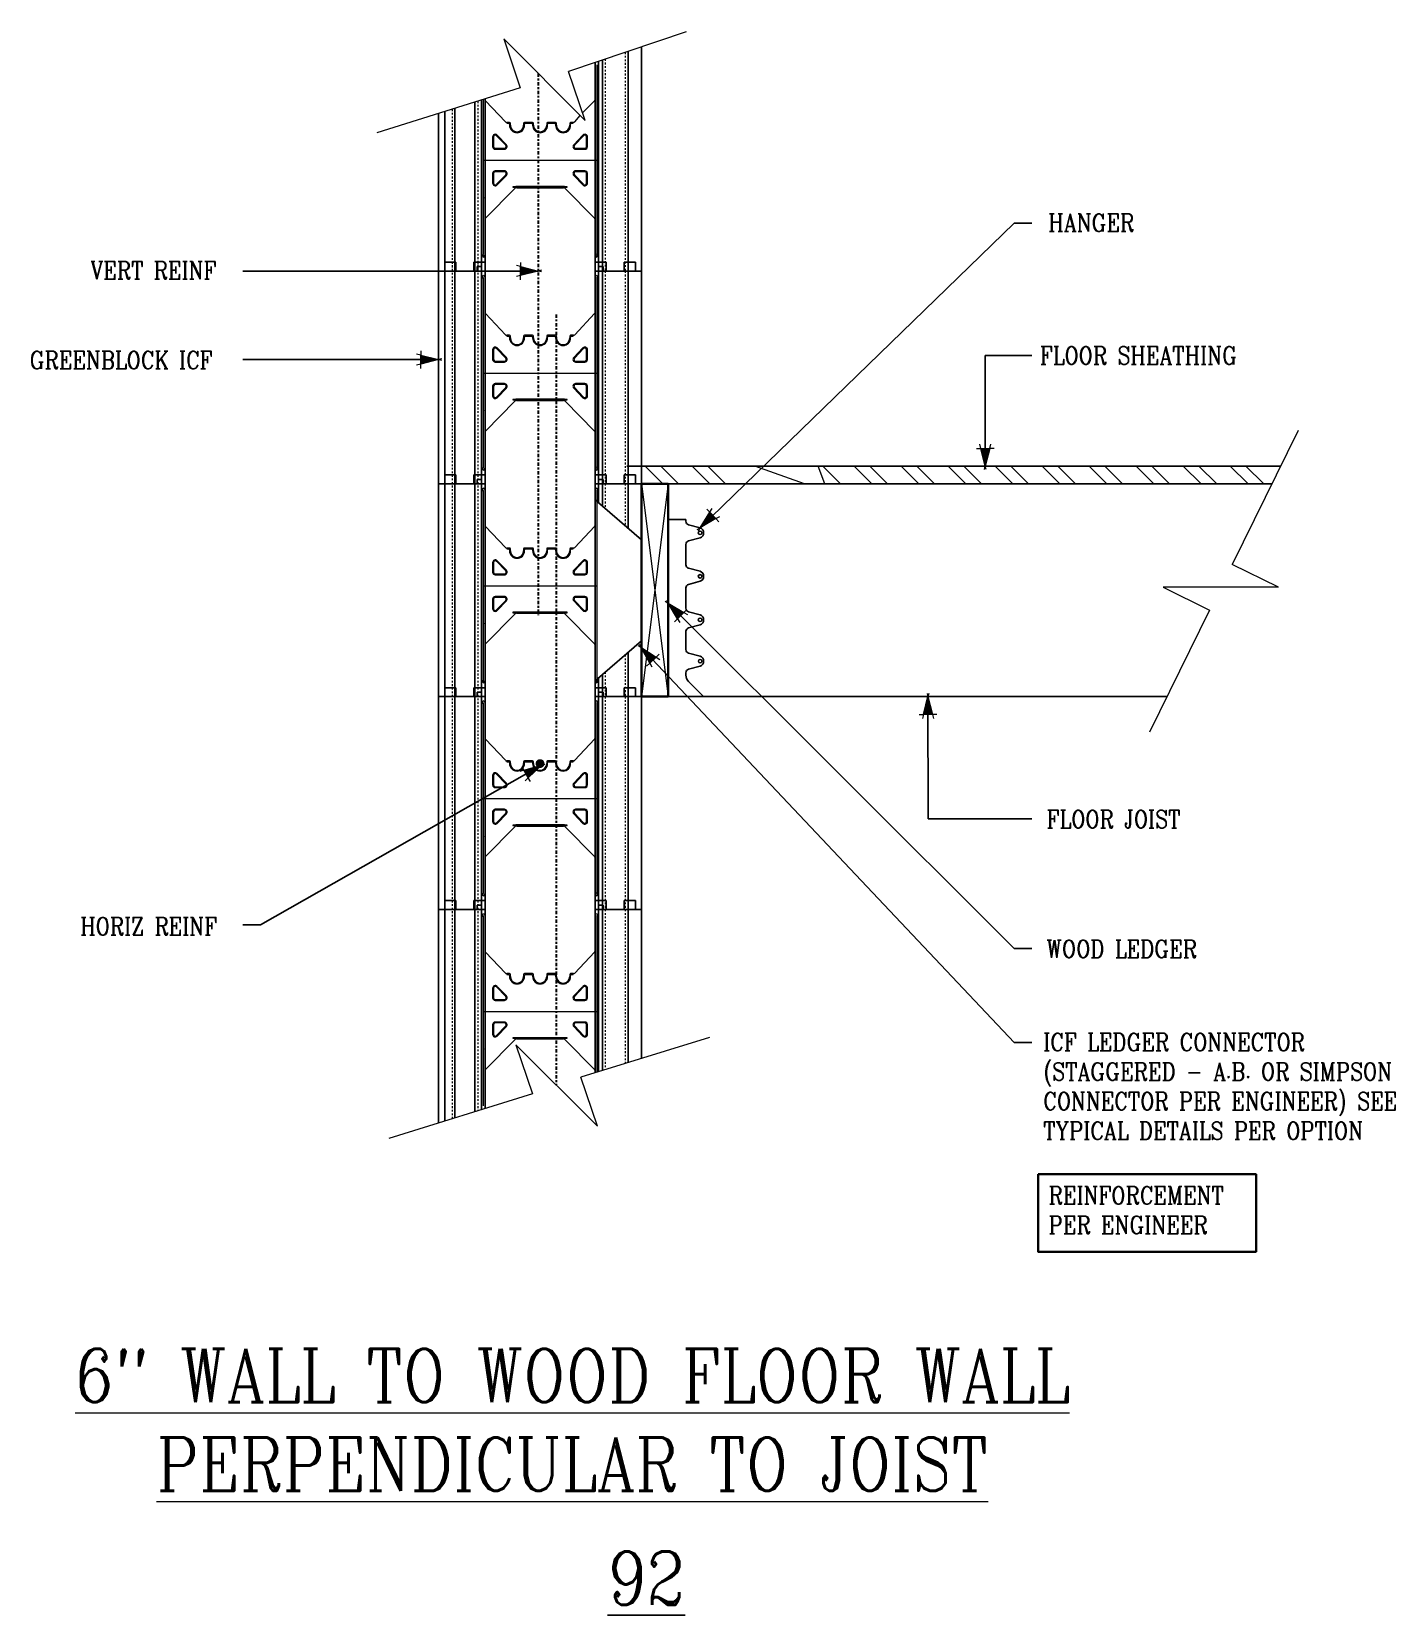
# Model space of a CAD drawing. Header units: inches. Extents: x -12.5 to 64.4, y 26.9 to 116.2.
import ezdxf

# ---------------------------------------------------------------- set-up
doc = ezdxf.new("R2010")
doc.units = ezdxf.units.IN
doc.header["$MEASUREMENT"] = 0
for name, pattern in [('CENTER', [2, 1.25, -0.25, 0.25, -0.25]), ('DASHED2', [0.375, 0.25, -0.125]), ('HIDDEN', [0.375, 0.25, -0.125])]:
    doc.linetypes.add(name, pattern=pattern)
doc.layers.get('Defpoints').update_dxf_attribs({"color": 252})
for name, color, linetype, lineweight in [('A2 Hatch', 8, 'Continuous', 9), ('A4 medium', 7, 'Continuous', 35), ('DETAILS', 7, 'Continuous', 13), ('DIM', 3, 'Continuous', 13), ('REBAR', 2, 'CENTER', 30)]:
    doc.layers.add(name, color=color, linetype=linetype, lineweight=lineweight)
doc.styles.add('ARCTEXT', font='arctext.shx', dxfattribs={"width": 0.85})
doc.styles.add('RomanC', font='romanc.shx', dxfattribs={"width": 0.85, "height": 5})
doc.dimstyles.new('ARCTEXT1-4', dxfattribs={"dimtxt": 4, "dimasz": 2, "dimexe": 2, "dimexo": 2, "dimgap": 2, "dimtad": 1, "dimdec": 4, "dimzin": 3, "dimdsep": 46, "dimlunit": 4, "dimtxsty": 'ARCTEXT', "dimblk": 'ARCHTICK', "dimcen": 2, "dimaunit": 1, "dimadec": 0, "dimazin": 0, "dimtfac": 1, "dimtdec": 4, "dimtmove": 2, "dimatfit": 3, "dimldrblk": 'arrow', "dimfxl": 0, "dimtolj": 1, "dimtzin": 0, "dimarcsym": 0})

# ---------------------------------------------------------------- blocks, each defined once
blk = doc.blocks.new('_ArchTick')
at = {"color": 0, "linetype": 'ByBlock', "const_width": 0.15}
blk.add_lwpolyline([(-0.5, -0.5), (0.5, 0.5)], dxfattribs=at)
blk = doc.blocks.new('arrow')
at = {"layer": 'DIM'}
blk.add_hatch(color=253, dxfattribs=at).paths.add_polyline_path([(-2, 0.5), (-2, -0.5), (0, 0)])
at = {"layer": 'DIM', "lineweight": 9}
for points in [[(-2, 0.98), (-2, 0.5), (-2.47, 0.62)], [(0.37, 0.09), (0, 0)], [(0.37, -0.09), (0, 0)], [(-2, -0.98), (-2, -0.5), (-2.47, -0.62)]]:
    blk.add_lwpolyline(points, dxfattribs=at)
at = {"layer": 'DIM', "lineweight": 15}
blk.add_lwpolyline([(0, 0), (-2, -0.5), (-2, 0.5), (0, 0)], dxfattribs=at)

msp = doc.modelspace()

# ---------------------------------------------------------------- linework, layer by layer
at = {"color": 1}
for p, q in [((21.925, 115.397), (21.925, 102.751)), ((19.3, 114.507), (19.3, 102.751)), ((19.5, 114.575), (19.5, 102.751)), ((19.715, 114.648), (19.715, 102.751)), ((21.16, 115.138), (21.16, 102.751)), ((10.475, 111.635), (10.475, 102.751)), ((10.825, 111.744), (10.825, 102.751)), ((11.4, 111.924), (11.4, 102.751)), ((12.525, 112.276), (12.525, 102.751)), ((12.9, 112.394), (12.9, 102.751)), ((13.1, 112.404), (13.1, 102.751)), ((10.475, 102.751), (13.1, 102.751)), ((10.475, 102.751), (12.65, 102.751)), ((10.475, 102.751), (10.475, 90.751)), ((10.475, 102.751), (12.65, 102.751)), ((10.475, 102.751), (13.1, 102.751)), ((10.825, 103.251), (11.45, 103.251)), ((10.825, 103.251), (10.825, 90.751)), ((11.4, 103.251), (11.4, 90.751)), ((12.525, 102.751), (11.4, 102.751)), ((12.525, 102.751), (11.4, 102.751)), ((11.45, 103.251), (11.45, 102.751)), ((12.475, 103.251), (12.475, 102.751)), ((12.475, 103.251), (13.1, 103.251)), ((12.525, 103.251), (12.525, 90.751)), ((12.65, 103.001), (12.65, 102.751)), ((12.65, 103.001), (12.9, 103.001)), ((12.9, 103.001), (12.9, 90.751)), ((12.9, 102.751), (13.1, 102.751)), ((12.9, 102.751), (13.1, 102.751)), ((13.1, 103.251), (13.1, 90.751)), ((13.1, 103.251), (13.1, 102.751)), ((19.3, 103.251), (19.3, 90.751)), ((19.3, 103.251), (19.925, 103.251)), ((19.3, 103.251), (19.3, 102.751)), ((19.3, 102.751), (19.5, 102.751)), ((19.3, 102.751), (21.925, 102.751)), ((19.5, 103.001), (19.5, 90.751)), ((19.5, 103.001), (19.75, 103.001)), ((19.715, 102.751), (21.925, 102.751)), ((19.715, 102.751), (19.715, 90.751)), ((19.75, 103.001), (19.75, 102.751)), ((19.925, 103.251), (19.925, 102.751)), ((20.95, 103.251), (20.95, 102.751)), ((20.95, 103.251), (21.575, 103.251)), ((21.16, 102.751), (21.16, 90.751)), ((21.575, 103.251), (21.575, 102.751)), ((21.925, 102.751), (21.925, 90.751)), ((10.825, 91.251), (11.45, 91.251)), ((10.825, 91.251), (10.825, 78.751)), ((11.4, 91.251), (11.4, 78.751)), ((11.45, 91.251), (11.45, 90.751)), ((12.475, 91.251), (12.475, 90.751)), ((12.475, 91.251), (13.1, 91.251)), ((12.525, 91.251), (12.525, 78.751)), ((13.1, 91.251), (13.1, 78.751)), ((13.1, 91.251), (13.1, 90.751)), ((19.3, 91.251), (19.3, 78.751)), ((19.3, 91.251), (19.925, 91.251)), ((19.3, 91.251), (19.3, 90.751)), ((19.925, 91.251), (19.925, 90.751)), ((20.95, 91.251), (20.95, 90.751)), ((20.95, 91.251), (21.575, 91.251)), ((21.575, 91.251), (21.575, 90.751)), ((10.475, 90.751), (13.1, 90.751)), ((10.475, 90.751), (12.65, 90.751)), ((10.475, 90.751), (10.475, 78.751)), ((10.475, 90.751), (12.65, 90.751)), ((10.475, 90.751), (13.1, 90.751)), ((12.525, 90.751), (11.4, 90.751)), ((12.525, 90.751), (11.4, 90.751)), ((12.65, 91.001), (12.65, 90.751)), ((12.65, 91.001), (12.9, 91.001)), ((12.9, 91.001), (12.9, 78.751)), ((12.9, 90.751), (13.1, 90.751)), ((12.9, 90.751), (13.1, 90.751)), ((19.3, 90.751), (19.5, 90.751)), ((19.3, 90.751), (21.925, 90.751)), ((19.5, 91.001), (19.5, 89.68)), ((19.5, 91.001), (19.75, 91.001)), ((19.715, 90.751), (21.925, 90.751)), ((19.715, 90.751), (19.715, 89.495)), ((19.75, 91.001), (19.75, 90.751)), ((21.16, 90.751), (21.16, 88.256)), ((21.925, 90.751), (21.925, 78.751)), ((21.16, 81.247), (21.16, 78.751)), ((19.5, 79.823), (19.5, 78.751)), ((19.715, 80.008), (19.715, 78.751)), ((10.475, 78.751), (13.1, 78.751)), ((10.475, 78.751), (12.65, 78.751)), ((10.475, 78.751), (10.475, 66.751)), ((10.475, 78.751), (12.65, 78.751)), ((10.475, 78.751), (13.1, 78.751)), ((10.825, 79.251), (11.45, 79.251)), ((10.825, 79.251), (10.825, 66.751)), ((11.4, 79.251), (11.4, 66.751)), ((12.525, 78.751), (11.4, 78.751)), ((12.525, 78.751), (11.4, 78.751)), ((11.45, 79.251), (11.45, 78.751)), ((12.475, 79.251), (12.475, 78.751)), ((12.475, 79.251), (13.1, 79.251)), ((12.525, 79.251), (12.525, 66.751)), ((12.65, 79.001), (12.65, 78.751)), ((12.65, 79.001), (12.9, 79.001)), ((12.9, 79.001), (12.9, 66.751)), ((12.9, 78.751), (13.1, 78.751)), ((12.9, 78.751), (13.1, 78.751)), ((13.1, 79.251), (13.1, 66.751)), ((13.1, 79.251), (13.1, 78.751)), ((19.3, 79.251), (19.3, 66.751)), ((19.3, 79.251), (19.925, 79.251)), ((19.3, 79.251), (19.3, 78.751)), ((19.3, 78.751), (19.5, 78.751)), ((19.3, 78.751), (21.925, 78.751)), ((19.5, 79.001), (19.5, 66.751)), ((19.5, 79.001), (19.75, 79.001)), ((19.715, 78.751), (21.925, 78.751)), ((19.715, 78.751), (19.715, 66.751)), ((19.75, 79.001), (19.75, 78.751)), ((19.925, 79.251), (19.925, 78.751)), ((20.95, 79.251), (20.95, 78.751)), ((20.95, 79.251), (21.575, 79.251)), ((21.16, 78.751), (21.16, 66.751)), ((21.575, 79.251), (21.575, 78.751)), ((21.925, 78.751), (21.925, 66.751)), ((10.825, 67.251), (11.45, 67.251)), ((10.825, 67.251), (10.825, 54.814)), ((11.4, 67.251), (11.4, 54.994)), ((11.45, 67.251), (11.45, 66.751)), ((12.475, 67.251), (12.475, 66.751)), ((12.475, 67.251), (13.1, 67.251)), ((12.525, 67.251), (12.525, 55.346)), ((12.65, 67.001), (12.65, 66.751)), ((12.65, 67.001), (12.9, 67.001)), ((12.9, 67.001), (12.9, 55.464)), ((13.1, 67.251), (13.1, 55.526)), ((13.1, 67.251), (13.1, 66.751)), ((19.3, 67.251), (19.3, 57.536)), ((19.3, 67.251), (19.925, 67.251)), ((19.3, 67.251), (19.3, 66.751)), ((19.5, 67.001), (19.5, 57.597)), ((19.5, 67.001), (19.75, 67.001)), ((19.75, 67.001), (19.75, 66.751)), ((19.925, 67.251), (19.925, 66.751)), ((20.95, 67.251), (20.95, 66.751)), ((20.95, 67.251), (21.575, 67.251)), ((21.575, 67.251), (21.575, 66.751)), ((10.475, 66.751), (13.1, 66.751)), ((10.475, 66.751), (12.65, 66.751)), ((10.475, 66.751), (10.475, 54.705)), ((10.475, 66.751), (12.65, 66.751)), ((10.475, 66.751), (13.1, 66.751)), ((12.525, 66.751), (11.4, 66.751)), ((12.525, 66.751), (11.4, 66.751)), ((12.9, 66.751), (13.1, 66.751)), ((12.9, 66.751), (13.1, 66.751)), ((19.3, 66.751), (19.5, 66.751)), ((19.3, 66.751), (21.925, 66.751)), ((19.715, 66.751), (21.925, 66.751)), ((19.715, 66.751), (19.715, 57.664)), ((21.16, 66.751), (21.16, 58.112)), ((21.925, 66.751), (21.925, 58.349))]:
    msp.add_line(p, q, dxfattribs=at)
at = {"color": 1, "linetype": 'HIDDEN', "ltscale": 0.02}
for p, q in [((10.825, 103.251), (11.45, 103.251)), ((10.825, 103.251), (10.825, 102.751)), ((11.45, 103.251), (11.45, 102.751)), ((12.475, 103.251), (12.475, 102.751)), ((12.475, 103.251), (13.1, 103.251)), ((19.3, 103.251), (19.925, 103.251)), ((19.5, 103.001), (19.5, 102.751)), ((19.5, 103.001), (19.75, 103.001)), ((19.75, 103.001), (19.75, 102.751)), ((19.925, 103.251), (19.925, 102.751)), ((20.95, 103.251), (20.95, 102.751)), ((20.95, 103.251), (21.575, 103.251)), ((21.575, 103.251), (21.575, 102.751)), ((10.825, 91.251), (11.45, 91.251)), ((10.825, 91.251), (10.825, 90.751)), ((11.45, 91.251), (11.45, 90.751)), ((12.475, 91.251), (12.475, 90.751)), ((12.475, 91.251), (13.1, 91.251)), ((19.3, 91.251), (19.925, 91.251)), ((19.925, 91.251), (19.925, 90.751)), ((20.95, 91.251), (20.95, 90.751)), ((20.95, 91.251), (21.575, 91.251)), ((21.575, 91.251), (21.575, 90.751)), ((19.5, 91.001), (19.5, 90.751)), ((19.5, 91.001), (19.75, 91.001)), ((19.75, 91.001), (19.75, 90.751)), ((10.825, 79.251), (11.45, 79.251)), ((10.825, 79.251), (10.825, 78.751)), ((11.45, 79.251), (11.45, 78.751)), ((12.475, 79.251), (12.475, 78.751)), ((12.475, 79.251), (13.1, 79.251)), ((19.3, 79.251), (19.925, 79.251)), ((19.5, 79.001), (19.5, 78.751)), ((19.5, 79.001), (19.75, 79.001)), ((19.75, 79.001), (19.75, 78.751)), ((19.925, 79.251), (19.925, 78.751)), ((20.95, 79.251), (20.95, 78.751)), ((20.95, 79.251), (21.575, 79.251)), ((21.575, 79.251), (21.575, 78.751)), ((10.825, 67.251), (11.45, 67.251)), ((10.825, 67.251), (10.825, 66.751)), ((11.45, 67.251), (11.45, 66.751)), ((12.475, 67.251), (12.475, 66.751)), ((12.475, 67.251), (13.1, 67.251)), ((19.3, 67.251), (19.925, 67.251)), ((19.5, 67.001), (19.5, 66.751)), ((19.5, 67.001), (19.75, 67.001)), ((19.75, 67.001), (19.75, 66.751)), ((19.925, 67.251), (19.925, 66.751)), ((20.95, 67.251), (20.95, 66.751)), ((20.95, 67.251), (21.575, 67.251)), ((21.575, 67.251), (21.575, 66.751))]:
    msp.add_line(p, q, dxfattribs=at)
at = {"ltscale": 0.15}
for p, q in [((11.45, 102.751), (12.475, 102.751)), ((11.45, 102.751), (12.475, 102.751)), ((21.096, 91.751), (57.958, 91.751)), ((11.45, 90.751), (12.475, 90.751)), ((11.45, 90.751), (12.475, 90.751)), ((21.925, 90.751), (57.464, 90.751)), ((21.925, 87.601), (19.3, 89.851)), ((24.424, 88.742), (23.425, 88.742)), ((24.424, 88.642), (24.424, 88.742)), ((24.572, 88.449), (25.227, 88.271)), ((24.572, 88.449), (25.227, 88.271)), ((25.227, 87.707), (24.572, 87.529)), ((25.227, 87.707), (24.572, 87.529)), ((24.424, 87.336), (24.424, 86.189)), ((24.572, 85.996), (25.227, 85.818)), ((24.572, 85.996), (25.227, 85.818)), ((24.424, 84.883), (24.424, 83.736)), ((25.227, 85.254), (24.572, 85.076)), ((25.227, 85.254), (24.572, 85.076)), ((24.424, 83.876), (24.424, 83.736)), ((24.424, 83.876), (24.424, 83.736)), ((24.572, 83.543), (25.227, 83.365)), ((24.572, 83.543), (25.227, 83.365)), ((24.425, 81.404), (24.425, 82.451)), ((24.425, 81.404), (24.425, 82.451)), ((25.227, 82.801), (24.572, 82.623)), ((25.227, 82.801), (24.572, 82.623)), ((21.925, 81.902), (19.3, 79.652)), ((25.228, 81.033), (24.573, 81.211)), ((25.228, 81.033), (24.573, 81.211)), ((24.573, 80.292), (25.228, 80.47)), ((24.573, 80.292), (25.228, 80.47)), ((24.425, 79.959), (24.425, 80.099)), ((24.425, 79.959), (24.425, 80.099)), ((25.425, 78.751), (24.572, 79.605)), ((25.425, 78.751), (24.572, 79.605)), ((11.45, 78.751), (12.475, 78.751)), ((11.45, 78.751), (12.475, 78.751)), ((23.425, 78.751), (51.542, 78.751)), ((11.45, 66.751), (12.475, 66.751)), ((11.45, 66.751), (12.475, 66.751))]:
    msp.add_line(p, q, dxfattribs=at)
at = {"ltscale": 0.15, "const_width": 0.25}
msp.add_lwpolyline([(16.075, 74.976, 1), (16.325, 74.976, 1)], format="xyb", close=True, dxfattribs=at)
at = {"ltscale": 0.15}
for centre in [(25.224, 87.991), (25.224, 85.538), (25.224, 85.538), (25.224, 83.085), (25.224, 83.085), (25.225, 80.749), (25.225, 80.749)]:
    msp.add_circle(centre, 0.1, dxfattribs=at)
for centre, radius, start, end in [((24.624, 88.642), 0.2, 180, 254.79988), ((24.624, 88.642), 0.2, 180, 254.79988), ((24.624, 87.336), 0.2, 105.20374, 180), ((24.624, 87.336), 0.2, 105.20374, 180), ((25.124, 87.989), 0.3, 290, 70), ((24.624, 86.189), 0.2, 180, 254.79988), ((24.624, 86.189), 0.2, 180, 254.79988), ((25.124, 85.536), 0.3, 290, 70), ((25.124, 85.536), 0.3, 290, 70), ((24.624, 84.883), 0.2, 105.20374, 180), ((24.624, 84.883), 0.2, 105.20374, 180), ((24.624, 83.736), 0.2, 180, 254.79988), ((24.624, 83.736), 0.2, 180, 254.79988), ((25.124, 83.083), 0.3, 290, 70), ((25.124, 83.083), 0.3, 290, 70), ((24.624, 82.43), 0.2, 105.20374, 174.10289), ((24.624, 82.43), 0.2, 105.20374, 174.10289), ((24.625, 81.404), 0.2, 180, 254.79626), ((24.625, 81.404), 0.2, 180, 254.79626), ((25.125, 80.751), 0.3, 290, 70), ((25.125, 80.751), 0.3, 290, 70), ((24.625, 80.099), 0.2, 105.20012, 180), ((24.625, 80.099), 0.2, 105.20012, 180), ((24.925, 79.959), 0.5, 180, 225), ((24.925, 79.959), 0.5, 180, 225)]:
    msp.add_arc(centre, radius, start, end, dxfattribs=at)
at = {"layer": 'A2 Hatch', "linetype": 'DASHED2', "ltscale": 0.15}
for p, q in [((19.875, 114.702), (19.875, 102.751)), ((21, 115.084), (21, 102.751)), ((11.24, 111.874), (11.24, 102.751)), ((12.685, 112.327), (12.685, 102.751)), ((11.24, 103.251), (11.24, 90.751)), ((12.685, 103.251), (12.685, 90.751)), ((19.875, 102.751), (19.875, 90.751)), ((21, 102.751), (21, 90.751)), ((11.24, 91.251), (11.24, 78.751)), ((12.685, 91.251), (12.685, 78.751)), ((19.875, 90.751), (19.875, 89.358)), ((21, 90.751), (21, 88.394)), ((21, 81.109), (21, 78.751)), ((19.875, 80.145), (19.875, 78.751)), ((11.24, 79.251), (11.24, 66.751)), ((12.685, 79.251), (12.685, 66.751)), ((19.875, 78.751), (19.875, 66.751)), ((21, 78.751), (21, 66.751)), ((11.24, 67.251), (11.24, 54.944)), ((12.685, 67.251), (12.685, 55.396)), ((19.875, 66.751), (19.875, 57.714)), ((21, 66.751), (21, 58.062))]:
    msp.add_line(p, q, dxfattribs=at)
at = {"layer": 'A2 Hatch', "ltscale": 0.15}
for p, q in [((23.126, 90.751), (22.126, 91.751)), ((24.01, 90.751), (23.01, 91.751)), ((25.777, 90.751), (24.777, 91.751)), ((26.661, 90.751), (25.661, 91.751)), ((31.113, 90.751), (28.313, 91.751)), ((32.256, 90.751), (31.881, 91.751)), ((33.14, 90.751), (32.14, 91.751)), ((34.907, 90.751), (33.907, 91.751)), ((35.791, 90.751), (34.791, 91.751)), ((37.559, 90.751), (36.559, 91.751)), ((38.443, 90.751), (37.443, 91.751)), ((40.211, 90.751), (39.211, 91.751)), ((41.095, 90.751), (40.095, 91.751)), ((42.862, 90.751), (41.862, 91.751)), ((43.746, 90.751), (42.746, 91.751)), ((45.514, 90.751), (44.514, 91.751)), ((46.398, 90.751), (45.398, 91.751)), ((48.166, 90.751), (47.166, 91.751)), ((49.049, 90.751), (48.049, 91.751)), ((50.817, 90.751), (49.817, 91.751)), ((51.701, 90.751), (50.701, 91.751)), ((53.469, 90.751), (52.469, 91.751)), ((54.353, 90.751), (53.353, 91.751)), ((56.121, 90.751), (55.121, 91.751)), ((57.004, 90.751), (56.004, 91.751)), ((21.925, 90.751), (23.425, 78.751)), ((23.425, 90.751), (21.925, 78.751))]:
    msp.add_line(p, q, dxfattribs=at)
at = {"layer": 'A4 medium', "ltscale": 0.15}
for points in [[(23.425, 78.751), (23.425, 90.751), (21.925, 90.751), (21.925, 78.751)], [(44.281, 51.815), (56.576, 51.815), (56.576, 47.451), (44.281, 47.451)]]:
    msp.add_lwpolyline(points, close=True, dxfattribs=at)
at = {"layer": 'DETAILS', "color": 6, "lineweight": 20}
for p, q in [((19.3, 112.422), (19.3, 114.473)), ((19.4, 114.376), (19.4, 103.679)), ((13, 112.425), (13, 103.679)), ((13.1, 112.456), (13.1, 105.66)), ((13.1, 112.438), (13.1, 112.422)), ((13.128, 112.352), (14.246, 111.162)), ((18.598, 111.681), (19.272, 112.352)), ((19.3, 105.66), (19.3, 112.422)), ((14.318, 111.131), (14.325, 111.131)), ((14.475, 111.131), (14.318, 111.131)), ((14.325, 111.131), (14.325, 111.081)), ((14.325, 111.081), (14.425, 111.081)), ((14.475, 111.031), (14.475, 110.976)), ((14.525, 110.976), (14.525, 111.081)), ((15.275, 111.081), (15.275, 110.976)), ((15.775, 111.131), (15.325, 111.131)), ((15.325, 110.976), (15.325, 111.031)), ((15.375, 111.081), (15.725, 111.081)), ((15.775, 111.031), (15.775, 110.976)), ((15.825, 110.976), (15.825, 111.081)), ((16.575, 111.081), (16.575, 110.976)), ((17.075, 111.131), (16.625, 111.131)), ((16.625, 110.976), (16.625, 111.031)), ((16.675, 111.081), (17.025, 111.081)), ((17.075, 111.031), (17.075, 110.976)), ((17.125, 110.976), (17.125, 111.081)), ((17.875, 111.081), (17.875, 110.976)), ((18.083, 111.131), (17.925, 111.131)), ((17.925, 110.976), (17.925, 111.031)), ((17.975, 111.081), (18.075, 111.081)), ((18.075, 111.081), (18.075, 111.131)), ((18.075, 111.131), (18.083, 111.131)), ((18.155, 111.162), (18.464, 111.524)), ((13.525, 110.312), (13.525, 109.771)), ((13.575, 110.312), (13.575, 109.771)), ((14.267, 109.841), (13.747, 110.382)), ((14.303, 109.875), (13.783, 110.416)), ((18.617, 110.416), (18.098, 109.875)), ((18.653, 110.382), (18.134, 109.841)), ((18.825, 109.771), (18.825, 110.312)), ((18.875, 109.771), (18.875, 110.312)), ((13, 109.001), (19.4, 109.001)), ((13.675, 109.671), (14.195, 109.671)), ((13.675, 109.621), (14.195, 109.621)), ((18.206, 109.671), (18.725, 109.671)), ((18.206, 109.621), (18.725, 109.621)), ((13.525, 108.251), (13.525, 107.71)), ((13.575, 108.251), (13.575, 107.71)), ((14.195, 108.401), (13.675, 108.401)), ((14.195, 108.351), (13.675, 108.351)), ((13.747, 107.641), (14.267, 108.182)), ((13.783, 107.607), (14.303, 108.148)), ((18.098, 108.148), (18.617, 107.607)), ((18.134, 108.182), (18.653, 107.641)), ((18.725, 108.401), (18.206, 108.401)), ((18.725, 108.351), (18.206, 108.351)), ((18.825, 107.71), (18.825, 108.251)), ((18.875, 107.71), (18.875, 108.251)), ((13.129, 105.731), (14.781, 107.408)), ((14.83, 107.521), (14.674, 107.506)), ((14.674, 107.487), (14.83, 107.471)), ((16.2, 107.521), (14.83, 107.521)), ((14.83, 107.471), (16.2, 107.471)), ((14.887, 107.451), (16.2, 107.451)), ((17.57, 107.521), (16.2, 107.521)), ((16.2, 107.471), (17.57, 107.471)), ((16.2, 107.451), (17.513, 107.451)), ((17.727, 107.506), (17.57, 107.521)), ((17.57, 107.471), (17.727, 107.487)), ((17.619, 107.408), (19.271, 105.731)), ((13.1, 103.652), (13.1, 105.66)), ((19.3, 105.66), (19.3, 103.652)), ((12.993, 103.654), (12.948, 103.575)), ((13, 103.715), (13, 103.679)), ((13.034, 103.525), (13.093, 103.627)), ((19.307, 103.627), (19.366, 103.525)), ((19.4, 103.679), (19.4, 103.715)), ((19.453, 103.575), (19.407, 103.654)), ((12.948, 103.575), (13.034, 103.525)), ((19.366, 103.525), (19.453, 103.575)), ((12.948, 102.478), (13.034, 102.528)), ((12.993, 102.399), (12.948, 102.478)), ((13, 102.376), (13, 91.679)), ((13, 102.338), (13, 102.374)), ((13.034, 102.528), (13.093, 102.426)), ((13.1, 102.401), (13.1, 100.422)), ((19.3, 100.422), (19.3, 102.401)), ((19.307, 102.426), (19.366, 102.528)), ((19.366, 102.528), (19.453, 102.478)), ((19.4, 102.376), (19.4, 91.679)), ((19.4, 102.374), (19.4, 102.338)), ((19.453, 102.478), (19.407, 102.399)), ((13.1, 100.422), (13.1, 93.66)), ((13.128, 100.352), (14.246, 99.162)), ((18.155, 99.162), (19.272, 100.352)), ((19.3, 93.66), (19.3, 100.422)), ((14.318, 99.131), (14.325, 99.131)), ((14.475, 99.131), (14.318, 99.131)), ((14.325, 99.131), (14.325, 99.081)), ((15.775, 99.131), (15.325, 99.131)), ((17.075, 99.131), (16.625, 99.131)), ((18.083, 99.131), (17.925, 99.131)), ((18.075, 99.081), (18.075, 99.131)), ((18.075, 99.131), (18.083, 99.131)), ((13.525, 98.312), (13.525, 97.771)), ((13.575, 98.312), (13.575, 97.771)), ((14.267, 97.841), (13.747, 98.382)), ((14.303, 97.875), (13.783, 98.416)), ((14.325, 99.081), (14.425, 99.081)), ((14.475, 99.031), (14.475, 98.976)), ((14.525, 98.976), (14.525, 99.081)), ((15.275, 99.081), (15.275, 98.976)), ((15.325, 98.976), (15.325, 99.031)), ((15.375, 99.081), (15.725, 99.081)), ((15.775, 99.031), (15.775, 98.976)), ((15.825, 98.976), (15.825, 99.081)), ((16.575, 99.081), (16.575, 98.976)), ((16.625, 98.976), (16.625, 99.031)), ((16.675, 99.081), (17.025, 99.081)), ((17.075, 99.031), (17.075, 98.976)), ((17.125, 98.976), (17.125, 99.081)), ((17.875, 99.081), (17.875, 98.976)), ((17.925, 98.976), (17.925, 99.031)), ((17.975, 99.081), (18.075, 99.081)), ((18.617, 98.416), (18.098, 97.875)), ((18.653, 98.382), (18.134, 97.841)), ((18.825, 97.771), (18.825, 98.312)), ((18.875, 97.771), (18.875, 98.312)), ((13.675, 97.671), (14.195, 97.671)), ((13.675, 97.621), (14.195, 97.621)), ((18.206, 97.671), (18.725, 97.671)), ((18.206, 97.621), (18.725, 97.621)), ((13, 97.001), (19.4, 97.001)), ((13.525, 96.251), (13.525, 95.71)), ((13.575, 96.251), (13.575, 95.71)), ((14.195, 96.401), (13.675, 96.401)), ((14.195, 96.351), (13.675, 96.351)), ((13.747, 95.641), (14.267, 96.182)), ((13.783, 95.607), (14.303, 96.148)), ((18.098, 96.148), (18.617, 95.607)), ((18.134, 96.182), (18.653, 95.641)), ((18.725, 96.401), (18.206, 96.401)), ((18.725, 96.351), (18.206, 96.351)), ((18.825, 95.71), (18.825, 96.251)), ((18.875, 95.71), (18.875, 96.251)), ((13.129, 93.731), (14.781, 95.408)), ((14.83, 95.521), (14.674, 95.506)), ((14.674, 95.487), (14.83, 95.471)), ((16.2, 95.521), (14.83, 95.521)), ((14.83, 95.471), (16.2, 95.471)), ((14.887, 95.451), (16.2, 95.451)), ((17.57, 95.521), (16.2, 95.521)), ((16.2, 95.471), (17.57, 95.471)), ((16.2, 95.451), (17.513, 95.451)), ((17.727, 95.506), (17.57, 95.521)), ((17.57, 95.471), (17.727, 95.487)), ((17.619, 95.408), (19.271, 93.731)), ((13.1, 91.652), (13.1, 93.66)), ((19.3, 93.66), (19.3, 91.652)), ((12.993, 91.654), (12.948, 91.575)), ((12.948, 91.575), (13.034, 91.525)), ((13, 91.715), (13, 91.679)), ((13.034, 91.525), (13.093, 91.627)), ((19.307, 91.627), (19.366, 91.525)), ((19.366, 91.525), (19.453, 91.575)), ((19.4, 91.679), (19.4, 91.715)), ((19.453, 91.575), (19.407, 91.654)), ((12.948, 90.478), (13.034, 90.528)), ((12.993, 90.399), (12.948, 90.478)), ((13, 90.376), (13, 79.679)), ((13, 90.338), (13, 90.374)), ((13.034, 90.528), (13.093, 90.426)), ((13.1, 90.401), (13.1, 88.422)), ((19.3, 88.422), (19.3, 90.401)), ((19.307, 90.426), (19.366, 90.528)), ((19.366, 90.528), (19.453, 90.478)), ((19.4, 90.376), (19.4, 79.679)), ((19.4, 90.374), (19.4, 90.338)), ((19.453, 90.478), (19.407, 90.399)), ((13.1, 88.422), (13.1, 81.66)), ((19.3, 81.66), (19.3, 88.422)), ((13.128, 88.352), (14.246, 87.162)), ((18.155, 87.162), (19.272, 88.352)), ((14.318, 87.131), (14.325, 87.131)), ((14.475, 87.131), (14.318, 87.131)), ((14.325, 87.131), (14.325, 87.081)), ((14.325, 87.081), (14.425, 87.081)), ((14.475, 87.031), (14.475, 86.976)), ((14.525, 86.976), (14.525, 87.081)), ((15.275, 87.081), (15.275, 86.976)), ((15.775, 87.131), (15.325, 87.131)), ((15.325, 86.976), (15.325, 87.031)), ((15.375, 87.081), (15.725, 87.081)), ((15.775, 87.031), (15.775, 86.976)), ((15.825, 86.976), (15.825, 87.081)), ((16.575, 87.081), (16.575, 86.976)), ((17.075, 87.131), (16.625, 87.131)), ((16.625, 86.976), (16.625, 87.031)), ((16.675, 87.081), (17.025, 87.081)), ((17.075, 87.031), (17.075, 86.976)), ((17.125, 86.976), (17.125, 87.081)), ((17.875, 87.081), (17.875, 86.976)), ((18.083, 87.131), (17.925, 87.131)), ((17.925, 86.976), (17.925, 87.031)), ((17.975, 87.081), (18.075, 87.081)), ((18.075, 87.081), (18.075, 87.131)), ((18.075, 87.131), (18.083, 87.131)), ((13.525, 86.312), (13.525, 85.771)), ((13.575, 86.312), (13.575, 85.771)), ((14.267, 85.841), (13.747, 86.382)), ((14.303, 85.875), (13.783, 86.416)), ((18.617, 86.416), (18.098, 85.875)), ((18.653, 86.382), (18.134, 85.841)), ((18.825, 85.771), (18.825, 86.312)), ((18.875, 85.771), (18.875, 86.312)), ((13, 85.001), (19.4, 85.001)), ((13.675, 85.671), (14.195, 85.671)), ((13.675, 85.621), (14.195, 85.621)), ((18.206, 85.671), (18.725, 85.671)), ((18.206, 85.621), (18.725, 85.621)), ((13.525, 84.251), (13.525, 83.71)), ((13.575, 84.251), (13.575, 83.71)), ((14.195, 84.401), (13.675, 84.401)), ((14.195, 84.351), (13.675, 84.351)), ((13.747, 83.641), (14.267, 84.182)), ((13.783, 83.607), (14.303, 84.148)), ((18.098, 84.148), (18.617, 83.607)), ((18.134, 84.182), (18.653, 83.641)), ((18.725, 84.401), (18.206, 84.401)), ((18.725, 84.351), (18.206, 84.351)), ((18.825, 83.71), (18.825, 84.251)), ((18.875, 83.71), (18.875, 84.251)), ((13.129, 81.731), (14.781, 83.408)), ((14.83, 83.521), (14.674, 83.506)), ((14.674, 83.487), (14.83, 83.471)), ((16.2, 83.521), (14.83, 83.521)), ((14.83, 83.471), (16.2, 83.471)), ((14.887, 83.451), (16.2, 83.451)), ((17.57, 83.521), (16.2, 83.521)), ((16.2, 83.471), (17.57, 83.471)), ((16.2, 83.451), (17.513, 83.451)), ((17.727, 83.506), (17.57, 83.521)), ((17.57, 83.471), (17.727, 83.487)), ((17.619, 83.408), (19.271, 81.731)), ((13.1, 79.652), (13.1, 81.66)), ((19.3, 81.66), (19.3, 79.652)), ((12.993, 79.654), (12.948, 79.575)), ((12.948, 79.575), (13.034, 79.525)), ((13, 79.715), (13, 79.679)), ((13.034, 79.525), (13.093, 79.627)), ((19.307, 79.627), (19.366, 79.525)), ((19.366, 79.525), (19.453, 79.575)), ((19.4, 79.679), (19.4, 79.715)), ((19.453, 79.575), (19.407, 79.654)), ((12.948, 78.478), (13.034, 78.528)), ((12.993, 78.399), (12.948, 78.478)), ((13, 78.376), (13, 67.679)), ((13, 78.338), (13, 78.374)), ((13.034, 78.528), (13.093, 78.426)), ((13.1, 78.401), (13.1, 76.422)), ((19.3, 76.422), (19.3, 78.401)), ((19.307, 78.426), (19.366, 78.528)), ((19.366, 78.528), (19.453, 78.478)), ((19.4, 78.376), (19.4, 67.679)), ((19.4, 78.374), (19.4, 78.338)), ((19.453, 78.478), (19.407, 78.399)), ((13.1, 76.422), (13.1, 69.66)), ((13.128, 76.352), (14.246, 75.162)), ((18.155, 75.162), (19.272, 76.352)), ((19.3, 69.66), (19.3, 76.422)), ((14.318, 75.131), (14.325, 75.131)), ((14.475, 75.131), (14.318, 75.131)), ((14.325, 75.131), (14.325, 75.081)), ((14.325, 75.081), (14.425, 75.081)), ((14.475, 75.031), (14.475, 74.976)), ((14.525, 74.976), (14.525, 75.081)), ((15.275, 75.081), (15.275, 74.976)), ((15.775, 75.131), (15.325, 75.131)), ((15.325, 74.976), (15.325, 75.031)), ((15.375, 75.081), (15.725, 75.081)), ((15.775, 75.031), (15.775, 74.976)), ((15.825, 74.976), (15.825, 75.081)), ((16.575, 75.081), (16.575, 74.976)), ((17.075, 75.131), (16.625, 75.131)), ((16.625, 74.976), (16.625, 75.031)), ((16.675, 75.081), (17.025, 75.081)), ((17.075, 75.031), (17.075, 74.976)), ((17.125, 74.976), (17.125, 75.081)), ((17.875, 75.081), (17.875, 74.976)), ((18.083, 75.131), (17.925, 75.131)), ((17.925, 74.976), (17.925, 75.031)), ((17.975, 75.081), (18.075, 75.081)), ((18.075, 75.081), (18.075, 75.131)), ((18.075, 75.131), (18.083, 75.131)), ((13.525, 74.312), (13.525, 73.771)), ((13.575, 74.312), (13.575, 73.771)), ((14.267, 73.841), (13.747, 74.382)), ((14.303, 73.875), (13.783, 74.416)), ((18.617, 74.416), (18.098, 73.875)), ((18.653, 74.382), (18.134, 73.841)), ((18.825, 73.771), (18.825, 74.312)), ((18.875, 73.771), (18.875, 74.312)), ((13.675, 73.671), (14.195, 73.671)), ((13.675, 73.621), (14.195, 73.621)), ((18.206, 73.671), (18.725, 73.671)), ((18.206, 73.621), (18.725, 73.621)), ((13, 73.001), (19.4, 73.001)), ((14.195, 72.401), (13.675, 72.401)), ((14.195, 72.351), (13.675, 72.351)), ((18.725, 72.401), (18.206, 72.401)), ((18.725, 72.351), (18.206, 72.351)), ((13.525, 72.251), (13.525, 71.71)), ((13.575, 72.251), (13.575, 71.71)), ((13.747, 71.641), (14.267, 72.182)), ((13.783, 71.607), (14.303, 72.148)), ((14.83, 71.521), (14.674, 71.506)), ((14.674, 71.487), (14.83, 71.471)), ((16.2, 71.521), (14.83, 71.521)), ((14.83, 71.471), (16.2, 71.471)), ((14.887, 71.451), (16.2, 71.451)), ((17.57, 71.521), (16.2, 71.521)), ((16.2, 71.471), (17.57, 71.471)), ((16.2, 71.451), (17.513, 71.451)), ((17.727, 71.506), (17.57, 71.521)), ((17.57, 71.471), (17.727, 71.487)), ((18.098, 72.148), (18.617, 71.607)), ((18.134, 72.182), (18.653, 71.641)), ((18.825, 71.71), (18.825, 72.251)), ((18.875, 71.71), (18.875, 72.251)), ((13.129, 69.731), (14.781, 71.408)), ((17.619, 71.408), (19.271, 69.731)), ((13.1, 67.652), (13.1, 69.66)), ((19.3, 69.66), (19.3, 67.652)), ((12.993, 67.654), (12.948, 67.575)), ((12.948, 67.575), (13.034, 67.525)), ((13, 67.715), (13, 67.679)), ((13.034, 67.525), (13.093, 67.627)), ((19.307, 67.627), (19.366, 67.525)), ((19.366, 67.525), (19.453, 67.575)), ((19.4, 67.679), (19.4, 67.715)), ((19.453, 67.575), (19.407, 67.654)), ((12.948, 66.478), (13.034, 66.528)), ((12.993, 66.399), (12.948, 66.478)), ((13, 66.376), (13, 55.679)), ((13, 66.338), (13, 66.374)), ((13.034, 66.528), (13.093, 66.426)), ((13.1, 66.401), (13.1, 64.422)), ((19.3, 64.422), (19.3, 66.401)), ((19.307, 66.426), (19.366, 66.528)), ((19.366, 66.528), (19.453, 66.478)), ((19.4, 66.376), (19.4, 57.566)), ((19.4, 66.374), (19.4, 66.338)), ((19.453, 66.478), (19.407, 66.399)), ((13.1, 64.422), (13.1, 57.66)), ((13.128, 64.352), (14.246, 63.162)), ((18.155, 63.162), (19.272, 64.352)), ((19.3, 57.66), (19.3, 64.422)), ((14.318, 63.131), (14.325, 63.131)), ((14.475, 63.131), (14.318, 63.131)), ((14.325, 63.131), (14.325, 63.081)), ((14.325, 63.081), (14.425, 63.081)), ((14.475, 63.031), (14.475, 62.976)), ((14.525, 62.976), (14.525, 63.081)), ((15.275, 63.081), (15.275, 62.976)), ((15.775, 63.131), (15.325, 63.131)), ((15.325, 62.976), (15.325, 63.031)), ((15.375, 63.081), (15.725, 63.081)), ((15.775, 63.031), (15.775, 62.976)), ((15.825, 62.976), (15.825, 63.081)), ((16.575, 63.081), (16.575, 62.976)), ((17.075, 63.131), (16.625, 63.131)), ((16.625, 62.976), (16.625, 63.031)), ((16.675, 63.081), (17.025, 63.081)), ((17.075, 63.031), (17.075, 62.976)), ((17.125, 62.976), (17.125, 63.081)), ((17.875, 63.081), (17.875, 62.976)), ((18.083, 63.131), (17.925, 63.131)), ((17.925, 62.976), (17.925, 63.031)), ((17.975, 63.081), (18.075, 63.081)), ((18.075, 63.081), (18.075, 63.131)), ((18.075, 63.131), (18.083, 63.131)), ((13.525, 62.313), (13.525, 61.771)), ((13.575, 62.313), (13.575, 61.771)), ((13.675, 61.671), (14.195, 61.671)), ((13.675, 61.621), (14.195, 61.621)), ((14.267, 61.841), (13.747, 62.382)), ((14.303, 61.875), (13.783, 62.416)), ((18.617, 62.416), (18.098, 61.875)), ((18.653, 62.382), (18.134, 61.841)), ((18.206, 61.671), (18.725, 61.671)), ((18.206, 61.621), (18.725, 61.621)), ((18.825, 61.771), (18.825, 62.313)), ((18.875, 61.771), (18.875, 62.313)), ((13, 61.001), (19.4, 61.001)), ((13.525, 60.251), (13.525, 59.71)), ((13.575, 60.251), (13.575, 59.71)), ((14.195, 60.401), (13.675, 60.401)), ((14.195, 60.351), (13.675, 60.351)), ((13.747, 59.641), (14.267, 60.182)), ((13.783, 59.607), (14.303, 60.148)), ((18.098, 60.148), (18.617, 59.607)), ((18.134, 60.182), (18.653, 59.641)), ((18.725, 60.401), (18.206, 60.401)), ((18.725, 60.351), (18.206, 60.351)), ((18.825, 59.71), (18.825, 60.251)), ((18.875, 59.71), (18.875, 60.251)), ((13.129, 57.731), (14.781, 59.408)), ((14.83, 59.521), (14.674, 59.506)), ((14.674, 59.487), (14.83, 59.471)), ((16.2, 59.521), (14.83, 59.521)), ((14.83, 59.471), (16.2, 59.471)), ((14.887, 59.451), (16.2, 59.451)), ((17.57, 59.521), (16.2, 59.521)), ((16.2, 59.471), (17.57, 59.471)), ((16.2, 59.451), (17.513, 59.451)), ((17.727, 59.506), (17.57, 59.521)), ((17.57, 59.471), (17.727, 59.487)), ((17.619, 59.408), (19.271, 57.731)), ((13.1, 55.652), (13.1, 57.66)), ((19.3, 57.66), (19.3, 57.536))]:
    msp.add_line(p, q, dxfattribs=at)
for centre, radius, start, end in [((13.2, 112.422), 0.1, 180, 223.83086), ((19.2, 112.422), 0.1, 316.16914, 360), ((14.318, 111.231), 0.1, 223.83086, 270), ((14.425, 111.031), 0.05, 360, 90), ((14.475, 111.081), 0.05, 0, 90), ((14.9, 110.976), 0.425, 180, 360), ((14.9, 110.976), 0.375, 180, 0), ((15.325, 111.081), 0.05, 90, 180), ((15.375, 111.031), 0.05, 90, 180), ((15.725, 111.031), 0.05, 360, 90), ((15.775, 111.081), 0.05, 0, 90), ((16.2, 110.976), 0.425, 180, 270), ((16.2, 110.976), 0.375, 180, 270), ((16.2, 110.976), 0.425, 270, 0), ((16.2, 110.976), 0.375, 270, 0), ((16.625, 111.081), 0.05, 90, 180), ((16.675, 111.031), 0.05, 90, 180), ((17.025, 111.031), 0.05, 0, 90), ((17.075, 111.081), 0.05, 0, 90), ((17.5, 110.976), 0.425, 180, 0), ((17.5, 110.976), 0.375, 180, 0), ((17.925, 111.081), 0.05, 90, 180), ((17.975, 111.031), 0.05, 90, 180), ((18.083, 111.231), 0.1, 270, 316.16914), ((13.675, 110.312), 0.15, 43.83086, 180), ((13.675, 110.312), 0.1, 43.83086, 180), ((14.195, 109.771), 0.15, 270, 43.83086), ((18.206, 109.771), 0.15, 136.16914, 270), ((18.725, 110.312), 0.15, 0, 136.16914), ((18.725, 110.312), 0.1, 0, 136.16914), ((13.675, 109.771), 0.15, 180, 270), ((13.675, 109.771), 0.1, 180, 270), ((14.195, 109.771), 0.1, 270, 43.83086), ((18.206, 109.771), 0.1, 136.16914, 270), ((18.725, 109.771), 0.15, 270, 0), ((18.725, 109.771), 0.1, 270, 360), ((13.675, 108.251), 0.15, 90, 180), ((13.675, 108.251), 0.1, 90, 180), ((14.195, 108.251), 0.15, 316.16914, 90), ((14.195, 108.251), 0.1, 316.16914, 90), ((18.206, 108.251), 0.15, 90, 223.83086), ((18.206, 108.251), 0.1, 90, 223.83086), ((18.725, 108.251), 0.15, 360, 90), ((18.725, 108.251), 0.1, 0, 90), ((13.675, 107.71), 0.15, 180, 316.16914), ((13.675, 107.71), 0.1, 180, 316.16914), ((14.675, 107.496), 0.01, 97.40989, 262.59011), ((14.887, 107.301), 0.15, 90, 135), ((17.513, 107.301), 0.15, 45, 90), ((17.725, 107.496), 0.01, 277.40989, 82.59011), ((18.725, 107.71), 0.15, 223.83086, 360), ((18.725, 107.71), 0.1, 223.83086, 0), ((13.1, 106.915), 0.1, 180, 209.74488), ((13.2, 105.66), 0.1, 135, 180), ((19.2, 105.66), 0.1, 360, 45), ((12.95, 103.679), 0.05, 330, 360), ((13.05, 103.652), 0.05, 330, 360), ((19.35, 103.652), 0.05, 180, 210), ((19.45, 103.679), 0.05, 180, 210), ((12.95, 102.374), 0.05, 0, 30), ((13.05, 102.401), 0.05, 0, 30), ((19.35, 102.401), 0.05, 150, 180), ((19.45, 102.374), 0.05, 150, 180), ((13.2, 100.422), 0.1, 180, 223.83086), ((19.2, 100.422), 0.1, 316.16914, 360), ((14.318, 99.231), 0.1, 223.83086, 270), ((14.475, 99.081), 0.05, 0, 90), ((15.325, 99.081), 0.05, 90, 180), ((15.775, 99.081), 0.05, 0, 90), ((16.625, 99.081), 0.05, 90, 180), ((17.075, 99.081), 0.05, 0, 90), ((17.925, 99.081), 0.05, 90, 180), ((18.083, 99.231), 0.1, 270, 316.16914), ((13.675, 98.312), 0.15, 43.83086, 180), ((13.675, 98.312), 0.1, 43.83086, 180), ((14.425, 99.031), 0.05, 360, 90), ((14.9, 98.976), 0.425, 180, 360), ((14.9, 98.976), 0.375, 180, 0), ((15.375, 99.031), 0.05, 90, 180), ((15.725, 99.031), 0.05, 360, 90), ((16.2, 98.976), 0.425, 180, 270), ((16.2, 98.976), 0.375, 180, 270), ((16.2, 98.976), 0.425, 270, 0), ((16.2, 98.976), 0.375, 270, 0), ((16.675, 99.031), 0.05, 90, 180), ((17.025, 99.031), 0.05, 0, 90), ((17.5, 98.976), 0.425, 180, 0), ((17.5, 98.976), 0.375, 180, 0), ((17.975, 99.031), 0.05, 90, 180), ((18.725, 98.312), 0.15, 0, 136.16914), ((18.725, 98.312), 0.1, 0, 136.16914), ((13.675, 97.771), 0.15, 180, 270), ((13.675, 97.771), 0.1, 180, 270), ((14.195, 97.771), 0.15, 270, 43.83086), ((14.195, 97.771), 0.1, 270, 43.83086), ((18.206, 97.771), 0.15, 136.16914, 270), ((18.206, 97.771), 0.1, 136.16914, 270), ((18.725, 97.771), 0.15, 270, 0), ((18.725, 97.771), 0.1, 270, 360), ((13.675, 96.251), 0.15, 90, 180), ((13.675, 95.71), 0.15, 180, 316.16914), ((13.675, 96.251), 0.1, 90, 180), ((13.675, 95.71), 0.1, 180, 316.16914), ((14.195, 96.251), 0.15, 316.16914, 90), ((14.195, 96.251), 0.1, 316.16914, 90), ((18.206, 96.251), 0.15, 90, 223.83086), ((18.206, 96.251), 0.1, 90, 223.83086), ((18.725, 95.71), 0.15, 223.83086, 360), ((18.725, 95.71), 0.1, 223.83086, 0), ((18.725, 96.251), 0.15, 360, 90), ((18.725, 96.251), 0.1, 0, 90), ((13.1, 94.915), 0.1, 180, 209.74488), ((14.675, 95.496), 0.01, 97.40989, 262.59011), ((14.887, 95.301), 0.15, 90, 135), ((17.513, 95.301), 0.15, 45, 90), ((17.725, 95.496), 0.01, 277.40989, 82.59011), ((13.2, 93.66), 0.1, 135, 180), ((19.2, 93.66), 0.1, 360, 45), ((12.95, 91.679), 0.05, 330, 360), ((13.05, 91.652), 0.05, 330, 360), ((19.35, 91.652), 0.05, 180, 210), ((19.45, 91.679), 0.05, 180, 210), ((12.95, 90.374), 0.05, 0, 30), ((13.05, 90.401), 0.05, 0, 30), ((19.35, 90.401), 0.05, 150, 180), ((19.45, 90.374), 0.05, 150, 180), ((13.2, 88.422), 0.1, 180, 223.83086), ((19.2, 88.422), 0.1, 316.16914, 360), ((14.318, 87.231), 0.1, 223.83086, 270), ((14.425, 87.031), 0.05, 360, 90), ((14.475, 87.081), 0.05, 0, 90), ((14.9, 86.976), 0.425, 180, 360), ((14.9, 86.976), 0.375, 180, 0), ((15.325, 87.081), 0.05, 90, 180), ((15.375, 87.031), 0.05, 90, 180), ((15.725, 87.031), 0.05, 360, 90), ((15.775, 87.081), 0.05, 0, 90), ((16.2, 86.976), 0.425, 180, 270), ((16.2, 86.976), 0.375, 180, 270), ((16.2, 86.976), 0.425, 270, 0), ((16.2, 86.976), 0.375, 270, 0), ((16.625, 87.081), 0.05, 90, 180), ((16.675, 87.031), 0.05, 90, 180), ((17.025, 87.031), 0.05, 0, 90), ((17.075, 87.081), 0.05, 0, 90), ((17.5, 86.976), 0.425, 180, 0), ((17.5, 86.976), 0.375, 180, 0), ((17.925, 87.081), 0.05, 90, 180), ((17.975, 87.031), 0.05, 90, 180), ((18.083, 87.231), 0.1, 270, 316.16914), ((13.675, 86.312), 0.15, 43.83086, 180), ((13.675, 85.771), 0.15, 180, 270), ((13.675, 86.312), 0.1, 43.83086, 180), ((13.675, 85.771), 0.1, 180, 270), ((14.195, 85.771), 0.15, 270, 43.83086), ((14.195, 85.771), 0.1, 270, 43.83086), ((18.206, 85.771), 0.15, 136.16914, 270), ((18.206, 85.771), 0.1, 136.16914, 270), ((18.725, 86.312), 0.15, 0, 136.16914), ((18.725, 86.312), 0.1, 0, 136.16914), ((18.725, 85.771), 0.15, 270, 0), ((18.725, 85.771), 0.1, 270, 360), ((13.675, 84.251), 0.15, 90, 180), ((13.675, 84.251), 0.1, 90, 180), ((14.195, 84.251), 0.15, 316.16914, 90), ((14.195, 84.251), 0.1, 316.16914, 90), ((18.206, 84.251), 0.15, 90, 223.83086), ((18.206, 84.251), 0.1, 90, 223.83086), ((18.725, 84.251), 0.15, 360, 90), ((18.725, 84.251), 0.1, 0, 90), ((13.675, 83.71), 0.15, 180, 316.16914), ((13.675, 83.71), 0.1, 180, 316.16914), ((14.675, 83.496), 0.01, 97.40989, 262.59011), ((14.887, 83.301), 0.15, 90, 135), ((17.513, 83.301), 0.15, 45, 90), ((17.725, 83.496), 0.01, 277.40989, 82.59011), ((18.725, 83.71), 0.15, 223.83086, 360), ((18.725, 83.71), 0.1, 223.83086, 0), ((13.1, 82.915), 0.1, 180, 209.74488), ((13.2, 81.66), 0.1, 135, 180), ((19.2, 81.66), 0.1, 360, 45), ((12.95, 79.679), 0.05, 330, 360), ((13.05, 79.652), 0.05, 330, 360), ((19.35, 79.652), 0.05, 180, 210), ((19.45, 79.679), 0.05, 180, 210), ((12.95, 78.374), 0.05, 0, 30), ((13.05, 78.401), 0.05, 0, 30), ((19.35, 78.401), 0.05, 150, 180), ((19.45, 78.374), 0.05, 150, 180), ((13.2, 76.422), 0.1, 180, 223.83086), ((19.2, 76.422), 0.1, 316.16914, 360), ((14.318, 75.231), 0.1, 223.83086, 270), ((14.425, 75.031), 0.05, 360, 90), ((14.475, 75.081), 0.05, 0, 90), ((15.325, 75.081), 0.05, 90, 180), ((15.375, 75.031), 0.05, 90, 180), ((15.725, 75.031), 0.05, 360, 90), ((15.775, 75.081), 0.05, 0, 90), ((16.625, 75.081), 0.05, 90, 180), ((16.675, 75.031), 0.05, 90, 180), ((17.025, 75.031), 0.05, 0, 90), ((17.075, 75.081), 0.05, 0, 90), ((17.925, 75.081), 0.05, 90, 180), ((17.975, 75.031), 0.05, 90, 180), ((18.083, 75.231), 0.1, 270, 316.16914), ((13.675, 74.312), 0.15, 43.83086, 180), ((13.675, 74.312), 0.1, 43.83086, 180), ((14.9, 74.976), 0.425, 180, 360), ((14.9, 74.976), 0.375, 180, 0), ((16.2, 74.976), 0.425, 180, 270), ((16.2, 74.976), 0.375, 180, 270), ((16.2, 74.976), 0.425, 270, 0), ((16.2, 74.976), 0.375, 270, 0), ((17.5, 74.976), 0.425, 180, 0), ((17.5, 74.976), 0.375, 180, 0), ((18.725, 74.312), 0.15, 0, 136.16914), ((18.725, 74.312), 0.1, 0, 136.16914), ((13.675, 73.771), 0.15, 180, 270), ((13.675, 73.771), 0.1, 180, 270), ((14.195, 73.771), 0.15, 270, 43.83086), ((14.195, 73.771), 0.1, 270, 43.83086), ((18.206, 73.771), 0.15, 136.16914, 270), ((18.206, 73.771), 0.1, 136.16914, 270), ((18.725, 73.771), 0.15, 270, 0), ((18.725, 73.771), 0.1, 270, 360), ((13.675, 72.251), 0.15, 90, 180), ((13.675, 72.251), 0.1, 90, 180), ((14.195, 72.251), 0.15, 316.16914, 90), ((14.195, 72.251), 0.1, 316.16914, 90), ((18.206, 72.251), 0.15, 90, 223.83086), ((18.206, 72.251), 0.1, 90, 223.83086), ((18.725, 72.251), 0.15, 360, 90), ((18.725, 72.251), 0.1, 0, 90), ((13.675, 71.71), 0.15, 180, 316.16914), ((13.675, 71.71), 0.1, 180, 316.16914), ((14.675, 71.496), 0.01, 97.40989, 262.59011), ((14.887, 71.301), 0.15, 90, 135), ((17.513, 71.301), 0.15, 45, 90), ((17.725, 71.496), 0.01, 277.40989, 82.59011), ((18.725, 71.71), 0.15, 223.83086, 360), ((18.725, 71.71), 0.1, 223.83086, 0), ((13.1, 70.915), 0.1, 180, 209.74488), ((13.2, 69.66), 0.1, 135, 180), ((19.2, 69.66), 0.1, 360, 45), ((12.95, 67.679), 0.05, 330, 360), ((13.05, 67.652), 0.05, 330, 360), ((19.35, 67.652), 0.05, 180, 210), ((19.45, 67.679), 0.05, 180, 210), ((12.95, 66.374), 0.05, 0, 30), ((13.05, 66.401), 0.05, 0, 30), ((19.35, 66.401), 0.05, 150, 180), ((19.45, 66.374), 0.05, 150, 180), ((13.2, 64.422), 0.1, 180, 223.83086), ((19.2, 64.422), 0.1, 316.16914, 360), ((14.318, 63.231), 0.1, 223.83086, 270), ((14.425, 63.031), 0.05, 360, 90), ((14.475, 63.081), 0.05, 0, 90), ((14.9, 62.976), 0.425, 180, 360), ((14.9, 62.976), 0.375, 180, 0), ((15.325, 63.081), 0.05, 90, 180), ((15.375, 63.031), 0.05, 90, 180), ((15.725, 63.031), 0.05, 360, 90), ((15.775, 63.081), 0.05, 0, 90), ((16.2, 62.976), 0.425, 180, 270), ((16.2, 62.976), 0.375, 180, 270), ((16.2, 62.976), 0.425, 270, 0), ((16.2, 62.976), 0.375, 270, 0), ((16.625, 63.081), 0.05, 90, 180), ((16.675, 63.031), 0.05, 90, 180), ((17.025, 63.031), 0.05, 0, 90), ((17.075, 63.081), 0.05, 0, 90), ((17.5, 62.976), 0.425, 180, 0), ((17.5, 62.976), 0.375, 180, 0), ((17.925, 63.081), 0.05, 90, 180), ((17.975, 63.031), 0.05, 90, 180), ((18.083, 63.231), 0.1, 270, 316.16914), ((13.675, 62.313), 0.15, 43.83086, 180), ((13.675, 61.771), 0.15, 180, 270), ((13.675, 62.313), 0.1, 43.83086, 180), ((13.675, 61.771), 0.1, 180, 270), ((14.195, 61.771), 0.15, 270, 43.83086), ((14.195, 61.771), 0.1, 270, 43.83086), ((18.206, 61.771), 0.15, 136.16914, 270), ((18.206, 61.771), 0.1, 136.16914, 270), ((18.725, 62.313), 0.15, 0, 136.16914), ((18.725, 62.313), 0.1, 0, 136.16914), ((18.725, 61.771), 0.15, 270, 0), ((18.725, 61.771), 0.1, 270, 360), ((13.675, 60.251), 0.15, 90, 180), ((13.675, 60.251), 0.1, 90, 180), ((14.195, 60.251), 0.15, 316.16914, 90), ((14.195, 60.251), 0.1, 316.16914, 90), ((18.206, 60.251), 0.15, 90, 223.83086), ((18.206, 60.251), 0.1, 90, 223.83086), ((18.725, 60.251), 0.15, 360, 90), ((18.725, 60.251), 0.1, 0, 90), ((13.675, 59.71), 0.15, 180, 316.16914), ((13.675, 59.71), 0.1, 180, 316.16914), ((14.675, 59.496), 0.01, 97.40989, 262.59011), ((14.887, 59.301), 0.15, 90, 135), ((17.513, 59.301), 0.15, 45, 90), ((17.725, 59.496), 0.01, 277.40989, 82.59011), ((18.725, 59.71), 0.15, 223.83086, 360), ((18.725, 59.71), 0.1, 223.83086, 0), ((13.1, 58.915), 0.1, 180, 209.74488), ((13.2, 57.66), 0.1, 135, 180), ((19.2, 57.66), 0.1, 360, 45)]:
    msp.add_arc(centre, radius, start, end, dxfattribs=at)
at = {"layer": 'DIM'}
for p, q in [((24.438, 116.249), (17.811, 114.002)), ((14.151, 115.838), (15.087, 113.078)), ((18.747, 111.242), (14.151, 115.838)), ((18.747, 111.242), (17.811, 114.002)), ((15.087, 113.078), (6.997, 110.546)), ((58.945, 93.751), (55.223, 86.209)), ((57.836, 84.919), (55.223, 86.209)), ((57.836, 84.919), (51.336, 84.919)), ((51.336, 84.919), (53.95, 83.63)), ((53.95, 83.63), (50.555, 76.751)), ((14.834, 59.122), (15.77, 56.362)), ((19.43, 54.526), (14.834, 59.122)), ((25.746, 59.533), (18.494, 57.286)), ((19.43, 54.526), (18.494, 57.286)), ((15.77, 56.362), (7.68, 53.83))]:
    msp.add_line(p, q, dxfattribs=at)
at = {"layer": 'REBAR', "ltscale": 0.15}
for p, q in [((16.098, 113.891), (16.098, 83.352)), ((17.1, 100.305), (17.1, 56.856))]:
    msp.add_line(p, q, dxfattribs=at)

# ---------------------------------------------------------------- texts
at = {"layer": 'Defpoints', "insert": (22.191, 30.547), "char_height": 3, "width": 90.08, "attachment_point": 2, "style": 'RomanC'}
msp.add_mtext('{\\L92\\P}\\P            ', dxfattribs=at)
at = {"layer": 'DIM', "color": 3, "char_height": 1, "attachment_point": 1, "style": 'RomanC'}
for s, insert, width in [('HANGER', (44.86, 105.977), 22.68955), ('VERT REINF ', (-9.155, 103.284), 22.68955), ('FLOOR SHEATHING ', (44.384, 98.489), 22.68955), ('GREENBLOCK ICF', (-12.575, 98.229), 22.68955), ('FLOOR JOIST ', (44.762, 72.343), 22.68955), ('HORIZ REINF ', (-9.731, 66.3), 22.68955), ('WOOD LEDGER', (44.751, 65.025), 22.68955), ('ICF LEDGER CONNECTOR\\P(STAGGERED - A.B. OR SIMPSON CONNECTOR PER ENGINEER) SEE TYPICAL DETAILS PER OPTION', (44.572, 59.773), 22.68955), ('REINFORCEMENT PER ENGINEER', (44.879, 51.129), 13.32674)]:
    msp.add_mtext(s, dxfattribs=dict(at, insert=insert, width=width))
at = {"layer": 'DIM', "insert": (18.022, 41.973), "char_height": 3, "width": 90.08, "attachment_point": 2, "style": 'RomanC'}
msp.add_mtext('{\\L6" WALL TO WOOD FLOOR WALL PERPENDICULAR TO JOIST}', dxfattribs=at)

# ---------------------------------------------------------------- leaders
at = {"layer": 'DIM'}
for points in [[(25.227, 88.271), (42.934, 105.456), (43.934, 105.456)], [(16.098, 102.751), (3.429, 102.752), (-0.563, 102.752)], [(10.475, 97.754), (3.739, 97.754), (-0.567, 97.754)], [(41.306, 91.751), (41.306, 97.984), (43.934, 97.984)], [(23.425, 84.032), (42.934, 64.552), (43.934, 64.552)], [(21.876, 81.537), (42.934, 59.243), (43.934, 59.243)], [(38.071, 78.751), (38.09, 71.864), (43.934, 71.868)], [(16.284, 74.88), (0.437, 65.876), (-0.563, 65.876)]]:
    msp.add_leader(points, dimstyle='ARCTEXT1-4', override={"dimasz": 0.5, "dimtad": 0}, dxfattribs=at)

doc.saveas('drawing.dxf')
